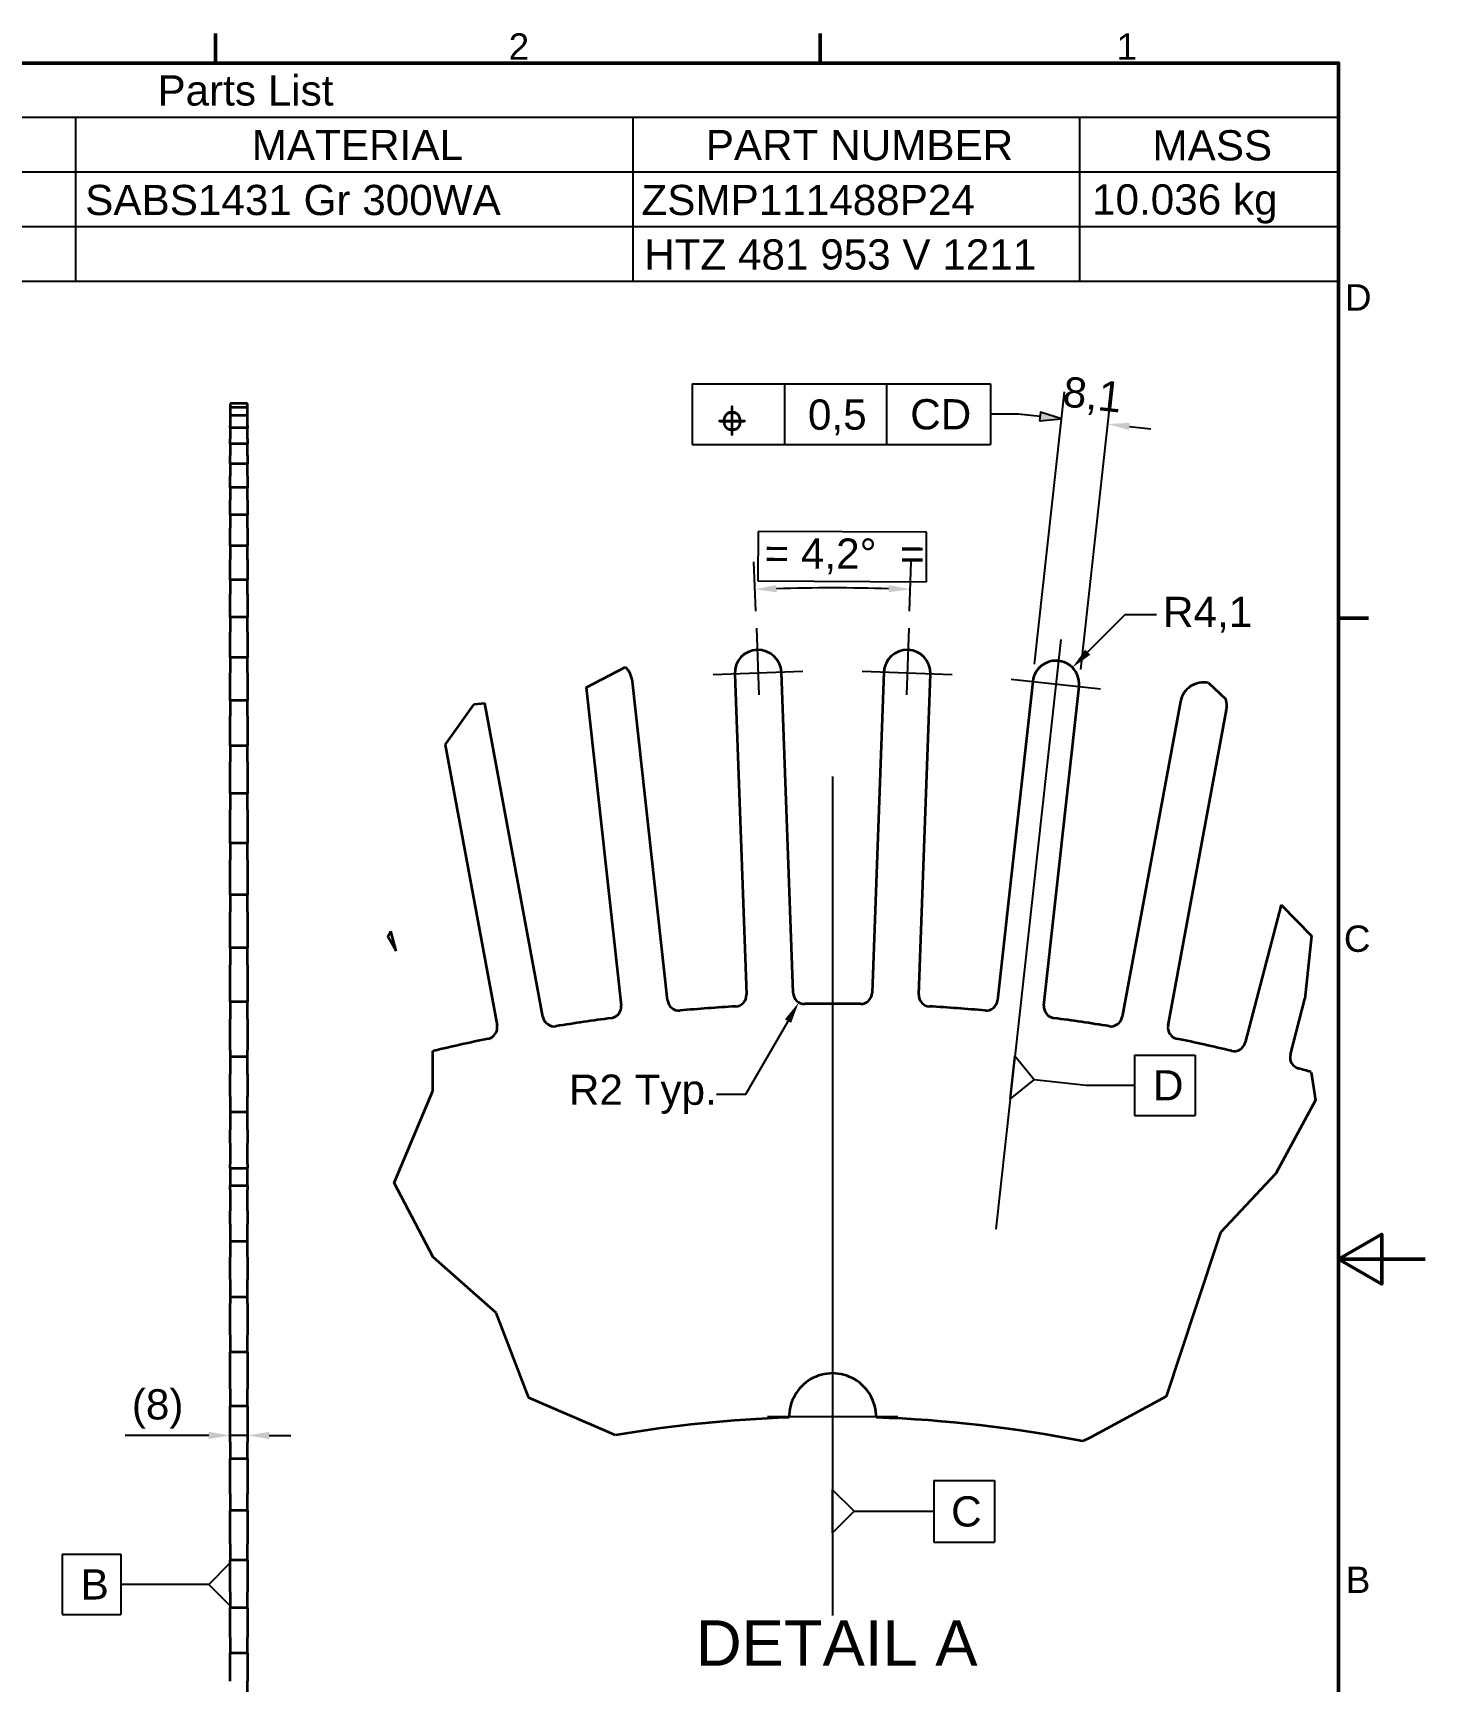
# Model space of a CAD drawing. Header units: millimetres. Extents: x 0 to 1680, y -79 to 1188.
# Drawn here: x 1036 to 1680, y 399 to 1162 of the extents above; entities that cross this region are included whole.
import ezdxf

# ---------------------------------------------------------------- set-up
doc = ezdxf.new("R2010")
doc.units = ezdxf.units.MM
doc.header["$LTSCALE"] = 4
doc.linetypes.add('CHAIN', pattern=[0.35429999999999995, 0.2362, -0.0295, 0.0591, -0.0295])
for name, color, linetype, lineweight in [('Border_0', 7, 'Continuous', 50), ('Border_2', 7, 'Continuous', 50), ('Break Lines(ISO)', 7, 'Continuous', 35), ('Center Mark(ISO)', 7, 'CHAIN', 25), ('Dimensions(ISO)', 7, 'Continuous', 25), ('Symbols(ISO)', 7, 'Continuous', 25), ('Visible Edges(ISO)', 7, 'Continuous', 35)]:
    doc.layers.add(name, color=color, linetype=linetype, lineweight=lineweight)
doc.styles.add('Border_1', font='arial.ttf')
doc.styles.add('Current-ISO', font='arial.ttf')
doc.styles.add('Current-ISOBigText', font='arial.ttf')
doc.styles.add('DEFAULT-ISO~0', font='arial.ttf')
doc.styles.add('Text Style26', font='AIGDT___.TTF')
doc.dimstyles.new('ABB', dxfattribs={"dimscale": 4, "dimtxt": 3.5, "dimasz": 2.5, "dimexe": 2, "dimexo": 2, "dimgap": 0.762, "dimtad": 1, "dimdec": 0, "dimrnd": 1e-08, "dimzin": 0, "dimtxsty": 'DEFAULT-ISO~0', "dimcen": 0.09, "dimdle": 10, "dimclrd": 250, "dimclre": 250, "dimclrt": 250, "dimadec": 0, "dimazin": 0, "dimtfac": 1, "dimtdec": 0, "dimtmove": 0, "dimatfit": 3, "dimfxl": 1, "dimtolj": 1, "dimtzin": 0, "dimlwd": 25, "dimlwe": 25, "dimarcsym": 0})
doc.dimstyles.new('DEFAULT-ISO', dxfattribs={"dimscale": 4, "dimtxt": 3.5, "dimasz": 2.5, "dimexe": 3.174999999999999, "dimexo": 2, "dimgap": 0.762, "dimtad": 1, "dimtoh": 1, "dimdec": 1, "dimrnd": 1e-08, "dimzin": 0, "dimtxsty": 'Current-ISO', "dimcen": 0.09, "dimdle": 10, "dimclrd": 7, "dimclre": 7, "dimclrt": 7, "dimadec": 1, "dimazin": 0, "dimtfac": 1, "dimtdec": 1, "dimtofl": 0, "dimtmove": 0, "dimatfit": 3, "dimfxl": 1, "dimtolj": 1, "dimtzin": 0, "dimlwd": 25, "dimlwe": 25, "dimarcsym": 0})

# ---------------------------------------------------------------- blocks, each defined once
blk = doc.blocks.new('Borders Default Border')
at = {"layer": 'Border_0'}
for p, q in [((280, 287.0000076293946), (280, 290.4500007629394)), ((350, 287.0000076293946), (350, 290.4500007629394)), ((410, 222.7499961853027), (413.4500122070312, 222.7499961853027))]:
    blk.add_line(p, q, dxfattribs=at)
at = {"layer": 'Border_0', "flags": 128}
for points in [[(10, 10), (10, 287.0000076293946), (410, 287.0000076293946), (410, 10), (10, 10)], [(420, 148.5000038146973), (410, 148.5000038146973), (415, 151.3867473602295), (415, 145.6132507324219), (410, 148.5000038146973)]]:
    blk.add_lwpolyline(points, dxfattribs=at)
at = {"layer": 'Border_2', "char_height": 3.050000071525573, "attachment_point": 7, "style": 'Border_1'}
for s, insert in [('2', (313.9448881255547, 287.4)), ('1', (384.3011290458856, 287.4)), ('D', (410.7300926568772, 258.3499999642372)), ('C', (410.6080923416953, 184.0488566691056)), ('B', (410.8304097720898, 109.8499999642372))]:
    blk.add_mtext(s, dxfattribs=dict(at, insert=insert))
blk = doc.blocks.new('Parts List')
at = {"layer": 'Symbols(ISO)'}
for p, q in [((410, 287.0000076293946), (156.1713235033197, 287.0000076293946)), ((410, 287.0000076293946), (410, 280.6902819436788)), ((410, 280.6902819436788), (156.1713235033197, 280.6902819436788)), ((263.8003547861513, 280.6902819436788), (263.8003547861513, 274.3605562579632)), ((328.3080277749592, 280.6902819436788), (328.3080277749592, 274.3605562579632)), ((380, 280.6902819436788), (380, 274.3605562579632)), ((410, 280.6902819436788), (410, 274.3605562579632)), ((410, 274.3605562579632), (156.1713235033197, 274.3605562579632)), ((263.8003547861513, 274.3605562579632), (263.8003547861513, 261.7011048865318)), ((328.3080277749592, 274.3605562579632), (328.3080277749592, 261.7011048865318)), ((380, 274.3605562579632), (380, 261.7011048865318)), ((410, 274.3605562579632), (410, 261.7011048865318)), ((410, 268.0308305722475), (156.1713235033197, 268.0308305722475)), ((410, 261.7011048865318), (156.1713235033197, 261.7011048865318))]:
    blk.add_line(p, q, dxfattribs=at)
at = {"layer": 'Symbols(ISO)', "color": 7, "char_height": 3.499999940395355, "attachment_point": 7, "style": 'Current-ISO'}
for s, insert in [('Parts List', (273.2912478107875, 282.0391233234108)), ('MATERIAL', (284.2063328575175, 275.7754189816117)), ('PART NUMBER', (336.7500334964883, 275.7167299573124)), ('MASS', (388.4501606285141, 275.6860517446697)), ('SABS1431 Gr 300WA', (264.9299553700188, 269.356326058954)), ('ZSMP111488P24', (329.3088280312912, 269.356326058954)), ('10.036 kg', (381.4572014169466, 268.4119661417603)), ('HTZ 481 953 V 1211', (329.6224288287687, 263.0506094221771))]:
    blk.add_mtext(s, dxfattribs=dict(at, insert=insert))
blk = doc.blocks.new('*D38')
at = {"layer": 'Defpoints', "color": 0, "linetype": 'Continuous', "transparency": 16777216}
for p in [(1126.896935231259, 512.3765897208762), (1126.896935231259, 505.3884663979704), (1134.89693523126, 501.4720837777869)]:
    blk.add_point(p, dxfattribs=at)
at = {"layer": 'Dimensions(ISO)', "color": 250, "linetype": 'Continuous', "lineweight": 25, "true_color": 0x3f3f3f, "transparency": 16777216}
for p, q in [((1116.89693523126, 512.3765897208762), (1078.251549862698, 512.3765897208762)), ((1134.89693523126, 512.3765897208762), (1126.896935231259, 512.3765897208762)), ((1144.89693523126, 512.3765897208762), (1154.89693523126, 512.3765897208762))]:
    blk.add_line(p, q, dxfattribs=at)
at = {"layer": 'Dimensions(ISO)', "color": 250, "linetype": 'Continuous', "true_color": 0x3f3f3f, "transparency": 16777216}
for points in [[(1116.89693523126, 514.0432563875427), (1116.89693523126, 510.7099230542094), (1126.896935231259, 512.3765897208762)], [(1144.89693523126, 514.0432563875427), (1144.89693523126, 510.7099230542094), (1134.89693523126, 512.3765897208762)]]:
    blk.add_solid(points, dxfattribs=at)
at = {"layer": 'Dimensions(ISO)', "color": 250, "linetype": 'Continuous', "lineweight": 25, "true_color": 0x3f3f3f, "transparency": 16777216, "insert": (1081.299549862698, 533.7792965125712), "char_height": 14, "attachment_point": 1, "style": 'DEFAULT-ISO~0'}
blk.add_mtext('\\A1;(8)', dxfattribs=at)
blk = doc.blocks.new('Datum Identifier3')
at = {"layer": 'Symbols(ISO)'}
for p, q in [((262.2794537742899, 114.3483098815467), (269.0420298775003, 114.3483098815467)), ((262.2794537742899, 114.3483098815467), (262.2794537742899, 107.3483097027327)), ((269.0420298775003, 114.3483098815467), (269.0420298775003, 107.3483097027327)), ((262.2794537742899, 107.3483097027327), (269.0420298775003, 107.3483097027327))]:
    blk.add_line(p, q, dxfattribs=at)
at = {"layer": 'Symbols(ISO)', "color": 7, "linetype": 'Continuous', "lineweight": 25}
for p, q in [((273.7170298775004, 110.8483097921397), (269.0420298775003, 110.8483097921397)), ((279.2242338078179, 110.8483097921372), (273.7170298775004, 110.8483097921397))]:
    blk.add_line(p, q, dxfattribs=at)
at = {"layer": 'Symbols(ISO)', "color": 7, "linetype": 'Continuous', "lineweight": 25, "flags": 128}
blk.add_lwpolyline([(281.7242431640625, 113.3483123779297), (281.7242431640625, 108.3483123779297), (279.2242431640625, 110.8483123779297), (281.7242431640625, 113.3483123779297)], dxfattribs=at)
at = {"layer": 'Symbols(ISO)', "color": 7}
blk.add_solid([(281.7242431640625, 113.3483123779297), (281.7242431640625, 108.3483123779297), (279.2242431640625, 110.8483123779297), (281.7242431640625, 113.3483123779297)], dxfattribs=at)
at = {"layer": 'Symbols(ISO)', "color": 7, "insert": (264.4046546986124, 109.0983096729304), "char_height": 3.499999940395355, "attachment_point": 7, "style": 'Current-ISO'}
blk.add_mtext('B', dxfattribs=at)
blk = doc.blocks.new('Datum Identifier4')
at = {"layer": 'Symbols(ISO)'}
for p, q in [((363.1476684505247, 122.870781403369), (370.1796807939313, 122.870781403369)), ((363.1476684505247, 122.870781403369), (363.1476684505247, 115.7507357749703)), ((370.1796807939313, 122.870781403369), (370.1796807939313, 115.7507357749703)), ((363.1476684505247, 115.7507357749703), (370.1796807939313, 115.7507357749703))]:
    blk.add_line(p, q, dxfattribs=at)
at = {"layer": 'Symbols(ISO)', "color": 7, "linetype": 'Continuous', "lineweight": 25}
for p, q in [((353.9316099091514, 119.3107585891696), (358.4726684505247, 119.3107585891696)), ((358.4726684505247, 119.3107585891696), (363.1476684505247, 119.3107585891696))]:
    blk.add_line(p, q, dxfattribs=at)
at = {"layer": 'Symbols(ISO)', "color": 7, "linetype": 'Continuous', "lineweight": 25, "flags": 128}
blk.add_lwpolyline([(351.4316177368164, 116.8107604980469), (351.4316177368164, 121.8107604980469), (353.9316177368164, 119.3107604980468), (351.4316177368164, 116.8107604980469)], dxfattribs=at)
at = {"layer": 'Symbols(ISO)', "color": 7}
blk.add_solid([(351.4316177368164, 116.8107604980469), (351.4316177368164, 121.8107604980469), (353.9316177368164, 119.3107604980468), (351.4316177368164, 116.8107604980469)], dxfattribs=at)
at = {"layer": 'Symbols(ISO)', "color": 7, "insert": (365.1524690686728, 117.500735745168), "char_height": 3.499999940395355, "attachment_point": 7, "style": 'Current-ISO'}
blk.add_mtext('C', dxfattribs=at)
blk = doc.blocks.new('Datum Identifier5')
at = {"layer": 'Symbols(ISO)'}
for p, q in [((386.3723575264871, 172.1388696806708), (393.4043698698938, 172.1388696806708)), ((386.3723575264871, 172.1388696806708), (386.3723575264871, 165.1388695018569)), ((393.4043698698938, 172.1388696806708), (393.4043698698938, 165.1388695018569)), ((386.3723575264871, 165.1388695018569), (393.4043698698938, 165.1388695018569))]:
    blk.add_line(p, q, dxfattribs=at)
at = {"layer": 'Symbols(ISO)', "color": 7, "linetype": 'Continuous', "lineweight": 25}
for p, q in [((374.7517162949313, 169.3038857766962), (380.7955988365436, 168.6388695912639)), ((380.7955988365436, 168.6388695912639), (386.3723575264871, 168.6388695912639))]:
    blk.add_line(p, q, dxfattribs=at)
at = {"layer": 'Symbols(ISO)', "color": 7, "linetype": 'Continuous', "lineweight": 25, "flags": 128}
blk.add_lwpolyline([(371.993293762207, 167.0923042297363), (372.5401306152344, 172.0623207092285), (374.7517013549805, 169.3038940429687), (371.993293762207, 167.0923042297363)], dxfattribs=at)
at = {"layer": 'Symbols(ISO)', "color": 7}
blk.add_solid([(371.993293762207, 167.0923042297363), (372.5401306152344, 172.0623207092285), (374.7517013549805, 169.3038940429687), (371.993293762207, 167.0923042297363)], dxfattribs=at)
at = {"layer": 'Symbols(ISO)', "color": 7, "insert": (388.517158500652, 166.8888694720546), "char_height": 3.499999940395355, "attachment_point": 7, "style": 'Current-ISO'}
blk.add_mtext('D', dxfattribs=at)
blk = doc.blocks.new('*D46')
at = {"layer": 'Defpoints', "color": 0, "transparency": 16777216}
for p in [(1533.21827051083, 980.8253391028296), (1498.368895262781, 861.5954871475535), (1519.839316327963, 859.2330690465914)]:
    blk.add_point(p, dxfattribs=at)
at = {"layer": 'Dimensions(ISO)', "color": 7, "lineweight": 25, "transparency": 16777216}
for p, q in [((1499.243864929804, 869.5474949494732), (1513.136863792046, 995.8115695893392)), ((1520.714285994986, 867.1850768485111), (1534.607284857229, 993.449151488377)), ((1501.807839693248, 984.2814692875705), (1491.867829940848, 985.3751813713493)), ((1543.158280263229, 979.7316270190508), (1553.098290015629, 978.637914935272))]:
    blk.add_line(p, q, dxfattribs=at)
at = {"layer": 'Dimensions(ISO)', "color": 7, "transparency": 16777216}
for points in [[(1501.990125040544, 985.938137579637), (1501.625554345951, 982.6248009955038), (1511.747849445647, 983.1877572037916)], [(1543.340565610526, 981.3882953111173), (1542.975994915933, 978.0749587269843), (1533.21827051083, 980.8253391028296)]]:
    blk.add_solid(points, dxfattribs=at)
at = {"layer": 'Dimensions(ISO)', "color": 7, "lineweight": 25, "transparency": 16777216, "insert": (1513.322732142481, 1003.009158985208), "char_height": 14, "attachment_point": 1, "rotation": 353.720930232558, "style": 'Current-ISO'}
blk.add_mtext('\\A1;8,1', dxfattribs=at)
blk = doc.blocks.new('GD&T Identifier4')
at = {"layer": 'Symbols(ISO)'}
for p, q in [((335.1829081489694, 249.8508972763243), (369.7273325636041, 249.8508972763243)), ((335.1829081489694, 249.8508972763243), (335.1829081489694, 242.8508973955337)), ((345.868719191755, 249.8508972763243), (345.868719191755, 242.8508973955337)), ((357.6633077575814, 249.8508972763243), (357.6633077575814, 242.8508973955337)), ((369.7273325636041, 249.8508972763243), (369.7273325636041, 242.8508973955337)), ((335.1829081489694, 242.8508973955337), (369.7273325636041, 242.8508973955337))]:
    blk.add_line(p, q, dxfattribs=at)
at = {"layer": 'Symbols(ISO)', "color": 7, "linetype": 'Continuous', "lineweight": 25}
for p, q in [((372.9023325636041, 246.350897335929), (369.7273325636041, 246.350897335929)), ((375.4519594527018, 246.0703630448011), (372.9023325636041, 246.350897335929)), ((375.5066442014725, 246.5673636265431), (375.3972747039313, 245.5733624630591)), ((375.6038577309967, 246.5365463989237), (375.5066442014725, 246.5673636265431)), ((375.3972747039313, 245.5733624630591), (375.4988613709536, 245.5823054626904)), ((375.4519594527018, 246.0703630448011), (375.5513595690467, 246.0594260950474)), ((377.8353748201427, 245.7879962243539), (377.9369623614119, 245.796939300948)), ((377.8375622450633, 245.8078762507021), (377.9369623614119, 245.796939300948)), ((377.9369623614119, 245.796939300948), (377.8397496684779, 245.8277562633636))]:
    blk.add_line(p, q, dxfattribs=at)
at = {"layer": 'Symbols(ISO)', "color": 7, "linetype": 'Continuous', "lineweight": 25, "flags": 128}
blk.add_lwpolyline([(375.3972625732422, 245.5733680725098), (377.9369735717773, 245.7969474792481), (375.5066299438476, 246.5673637390137), (375.3972625732422, 245.5733680725098)], dxfattribs=at)
at = {"layer": 'Symbols(ISO)', "color": 7}
blk.add_solid([(375.3972625732422, 245.5733680725098), (377.9369735717773, 245.7969474792481), (375.5066299438476, 246.5673637390137), (375.3972625732422, 245.5733680725098)], dxfattribs=at)
at = {"layer": 'Symbols(ISO)', "char_height": 3.499999940395355, "attachment_point": 7}
for s, insert, style in [('0,5', (348.5815197329004, 243.9072997956696), 'Current-ISO'), ('CD', (360.4181084055318, 244.542208341432), 'Current-ISO'), ('j', (337.9797089037248, 243.8255593967784), 'Text Style26')]:
    blk.add_mtext(s, dxfattribs=dict(at, insert=insert, style=style))
blk = doc.blocks.new('*D48')
at = {"layer": 'Defpoints', "color": 0, "linetype": 'Continuous', "transparency": 16777216}
for p in [(1516.740859032187, 868.0510313338862), (1509.104105795371, 860.414278097073)]:
    blk.add_point(p, dxfattribs=at)
at = {"layer": 'Dimensions(ISO)', "color": 250, "linetype": 'Continuous', "lineweight": 25, "true_color": 0x3f3f3f, "transparency": 16777216}
for p, q in [((1541.098233590264, 892.4084058919559), (1523.811926844053, 875.1220991457506)), ((1555.659348110215, 892.4084058919559), (1541.098233590264, 892.4084058919559))]:
    blk.add_line(p, q, dxfattribs=at)
at = {"layer": 'Dimensions(ISO)', "color": 250, "linetype": 'Continuous', "true_color": 0x3f3f3f, "transparency": 16777216}
blk.add_solid([(1522.633415542076, 876.3006104477282), (1524.990438146031, 873.9435878437728), (1516.740859032187, 868.0510313338862)], dxfattribs=at)
at = {"layer": 'Dimensions(ISO)', "color": 250, "linetype": 'Continuous', "lineweight": 25, "true_color": 0x3f3f3f, "transparency": 16777216, "insert": (1558.707348110215, 900.821775654434), "char_height": 14, "attachment_point": 1, "style": 'DEFAULT-ISO~0'}
blk.add_mtext('\\A1;R4,1', dxfattribs=at)
blk = doc.blocks.new('*D49')
at = {"layer": 'Defpoints', "color": 0, "linetype": 'Continuous', "transparency": 16777216}
for p in [(1392.754227411759, 717.5789529857259), (1390.087560745091, 712.9601508322098)]:
    blk.add_point(p, dxfattribs=at)
at = {"layer": 'Dimensions(ISO)', "color": 250, "linetype": 'Continuous', "lineweight": 25, "true_color": 0x3f3f3f, "transparency": 16777216}
for p, q in [((1365.542839587547, 670.4474467297607), (1385.087560745088, 704.2998967943666)), ((1351.923121977135, 670.4474467297607), (1365.542839587547, 670.4474467297607))]:
    blk.add_line(p, q, dxfattribs=at)
at = {"layer": 'Dimensions(ISO)', "color": 250, "linetype": 'Continuous', "true_color": 0x3f3f3f, "transparency": 16777216}
blk.add_solid([(1383.644185072114, 705.1332301277004), (1386.530936418062, 703.466563461033), (1390.087560745091, 712.9601508322098)], dxfattribs=at)
at = {"layer": 'Dimensions(ISO)', "color": 250, "linetype": 'Continuous', "lineweight": 25, "true_color": 0x3f3f3f, "transparency": 16777216, "insert": (1283.640469482822, 679.5340770691457), "char_height": 14, "attachment_point": 1, "style": 'DEFAULT-ISO~0'}
blk.add_mtext('\\A1;\\fArial|b0|i0;R2 Typ.', dxfattribs=at)
blk = doc.blocks.new('*D50')
at = {"layer": 'Defpoints', "color": 0, "transparency": 16777216}
for p in [(1393.744283813194, 904.8578947322166), (1370.446165362907, 886.240087825927), (1441.006713910304, 886.240087825927), (1405.72643963661, -79.11544369972987)]:
    blk.add_point(p, dxfattribs=at)
at = {"layer": 'Dimensions(ISO)', "color": 7, "lineweight": 25, "transparency": 16777216}
for p, q in [((1371.199870745871, 931.0658067707626), (1371.097527068047, 908.1432957150203)), ((1449.271900658883, 930.7172333244652), (1371.199870745871, 931.0658067707626)), ((1449.169556981059, 907.794722268723), (1449.271900658883, 930.7172333244652)), ((1370.153989178446, 894.2347506128887), (1369.323248614583, 916.9658663736706)), ((1441.298890094765, 894.2347506128889), (1442.129630658628, 916.965866373671)), ((1371.097527068047, 908.1432957150203), (1449.169556981059, 907.794722268723))]:
    blk.add_line(p, q, dxfattribs=at)
blk.add_arc((1405.72643963661, -79.11544369972987), 984.0462909858898, 88.48922604055363, 91.51077395944687, dxfattribs=at)
at = {"layer": 'Dimensions(ISO)', "color": 7, "transparency": 16777216}
for points in [[(1379.834539963123, 902.9229354644099), (1379.729727030909, 906.2546205276102), (1369.787078307415, 904.2743391993685)], [(1431.723152242302, 906.2546205276104), (1431.618339310088, 902.9229354644101), (1441.665800965795, 904.2743391993688)]]:
    blk.add_solid(points, dxfattribs=at)
at = {"layer": 'Dimensions(ISO)', "color": 7, "lineweight": 25, "transparency": 16777216, "insert": (1374.234231891587, 928.0042286748503), "char_height": 14, "attachment_point": 1, "rotation": 359.7441893769106, "style": 'Current-ISO'}
blk.add_mtext('\\A1;\\fArial|b0|i0;= 4,2°  =', dxfattribs=at)

msp = doc.modelspace()

# ---------------------------------------------------------------- linework, layer by layer
at = {"layer": 'Break Lines(ISO)'}
for p, q in [((1291.66035993559, 858.8077628373138), (1309.736866715971, 868.2918461421394)), ((1579.778508398305, 860.8987875017629), (1587.761015554301, 853.4420559556492)), ((1226.395985388178, 832.3043074436315), (1239.821888541897, 851.0898065644038)), ((1239.821888541897, 851.0898065644038), (1244.791161320854, 851.6330689236664)), ((1613.435496894918, 758.0817843856955), (1627.50135669928, 743.7429567632545)), ((1199.87647934981, 743.4498355963531), (1201.199455177301, 745.9101859719947)), ((1203.61363225438, 736.6758297087084), (1199.87647934981, 743.4498355963531)), ((1627.50135669928, 743.7429567632545), (1624.383989000321, 714.5623711845758)), ((1220.587346478335, 671.9930379331533), (1220.591420474736, 690.418172288464)), ((1627.286984999646, 680.7071732200918), (1629.258397596539, 667.7382183807179)), ((1202.815179591555, 629.4462575512421), (1220.587346478335, 671.9930379331533)), ((1629.258397596539, 667.7382183807179), (1610.994618494333, 633.7795653092041)), ((1610.994618494333, 633.7795653092041), (1585.322961636259, 606.3226474726757)), ((1220.805494479267, 595.0140836004741), (1202.815179591555, 629.4462575512421)), ((1585.322961636259, 606.3226474726757), (1573.545829212612, 571.0621710321539)), ((1250.006618549643, 569.2471854897059), (1220.805494479267, 595.0140836004741)), ((1265.034450445069, 529.7265679834261), (1250.006618549643, 569.2471854897059)), ((1573.545829212612, 571.0621710321539), (1560.083707130313, 530.438409230222)), ((1301.98208853529, 513.8532472310332), (1265.034450445069, 529.7265679834261)), ((1560.083707130313, 530.438409230222), (1525.131084039485, 511.4323437582804)), ((1305.01003609558, 512.506246094978), (1301.98208853529, 513.8532472310332)), ((1525.131084039485, 511.4323437582804), (1521.510417050954, 509.7428485505345))]:
    msp.add_line(p, q, dxfattribs=at)
at = {"layer": 'Center Mark(ISO)', "linetype": 'Continuous'}
for p, q in [((1370.446165362907, 886.2400878259268), (1371.571043673083, 855.4606360961233)), ((1441.006713910303, 886.2400878259268), (1439.881835600128, 855.4606360961235)), ((1511.379026929632, 881.0894983820634), (1481.320188021286, 607.9050320804147)), ((1391.991946688607, 866.2136226594251), (1350.419700196405, 864.6943065002265)), ((1461.033179076805, 864.6943065002266), (1419.460932584603, 866.2136226594253)), ((1488.428885510382, 862.6891992313325), (1529.779326080363, 858.1393569628129)), ((1405.726439636605, 817.5933407516108), (1405.726439636605, 428.9844088230687)), ((1435.859772969939, 521.0178896336088), (1375.593106303272, 521.0178896336088))]:
    msp.add_line(p, q, dxfattribs=at)
at = {"layer": 'Visible Edges(ISO)'}
for p, q in [((1126.896935231354, 990.4061007726298), (1126.896935231353, 988.5162183415976)), ((1134.896935231354, 990.4061007726298), (1126.896935231354, 990.4061007726298)), ((1126.896935231346, 988.5162183415976), (1126.896935231346, 984.746536820003)), ((1134.896935231346, 988.5162183415976), (1126.896935231346, 988.5162183415976)), ((1126.896935231339, 984.746536820003), (1126.896935231338, 979.9609075735361)), ((1134.896935231339, 984.746536820003), (1126.896935231339, 984.746536820003)), ((1134.896935231353, 988.5162183415973), (1134.896935231354, 990.4061007726298)), ((1134.896935231346, 984.746536820003), (1134.896935231346, 988.5162183415976)), ((1134.896935231338, 979.9609075735362), (1134.896935231339, 984.746536820003)), ((1126.896935231338, 979.1171690898028), (1126.896935231338, 979.9609075735361)), ((1126.896935231332, 979.1171690898028), (1126.89693523133, 974.0427888911167)), ((1134.896935231332, 979.1171690898028), (1126.896935231332, 979.1171690898028)), ((1134.896935231338, 979.9609075735361), (1134.896935231338, 979.1171690898028)), ((1134.89693523133, 974.0427888911167), (1134.896935231332, 979.1171690898028)), ((1126.89693523133, 971.6581502635133), (1126.89693523133, 974.0427888911167)), ((1126.896935231324, 971.6581502635133), (1126.896935231323, 966.3004846241889)), ((1134.896935231324, 971.6581502635133), (1126.896935231324, 971.6581502635133)), ((1134.89693523133, 974.0427888911167), (1134.89693523133, 971.6581502635133)), ((1134.896935231323, 966.3004846241889), (1134.896935231324, 971.6581502635133)), ((1126.896935231323, 962.4092774338872), (1126.896935231323, 966.3004846241889)), ((1126.896935231317, 962.4092774338872), (1126.896935231316, 956.775303315902)), ((1134.896935231317, 962.4092774338872), (1126.896935231317, 962.4092774338872)), ((1134.896935231323, 966.3004846241889), (1134.896935231323, 962.4092774338872)), ((1134.896935231316, 956.775303315902), (1134.896935231317, 962.4092774338872)), ((1126.896935231316, 951.4198973392074), (1126.896935231316, 956.775303315902)), ((1134.896935231316, 956.775303315902), (1134.896935231316, 951.4198973392074)), ((1126.89693523131, 951.4198973392074), (1126.896935231309, 945.5180659298237)), ((1134.89693523131, 951.4198973392074), (1126.89693523131, 951.4198973392074)), ((1134.896935231309, 945.5180659298237), (1134.89693523131, 951.4198973392074)), ((1126.89693523131, 938.7486430770861), (1126.896935231309, 945.5180659298235)), ((1134.896935231309, 945.5180659298235), (1134.89693523131, 938.7486430770861)), ((1126.896935231303, 938.7486430770861), (1126.896935231302, 932.58883469811)), ((1134.896935231303, 938.7486430770861), (1126.896935231303, 938.7486430770861)), ((1126.896935231304, 924.4631212715196), (1126.896935231302, 932.58883469811)), ((1134.896935231302, 932.58883469811), (1134.896935231303, 938.7486430770861)), ((1134.896935231302, 932.58883469811), (1134.896935231304, 924.4631212715196)), ((1126.896935231297, 924.4631212715196), (1126.896935231296, 918.0565926635098)), ((1134.896935231297, 924.4631212715196), (1126.896935231297, 924.4631212715196)), ((1134.896935231296, 918.0565926635098), (1134.896935231297, 924.4631212715196)), ((1126.896935231298, 908.6395513622994), (1126.896935231296, 918.0565926635098)), ((1134.896935231296, 918.0565926635098), (1134.896935231298, 908.6395513622994)), ((1126.896935231291, 908.6395513622994), (1126.89693523129, 901.9988756249857)), ((1134.896935231291, 908.6395513622994), (1126.896935231291, 908.6395513622994)), ((1134.89693523129, 901.9988756249857), (1134.896935231291, 908.6395513622994)), ((1126.896935231293, 891.3623589413203), (1126.89693523129, 901.9988756249857)), ((1134.89693523129, 901.9988756249857), (1134.896935231292, 891.3623589413203)), ((1126.896935231285, 891.3623589413203), (1126.896935231284, 884.5013584506765)), ((1134.896935231285, 891.3623589413203), (1126.896935231285, 891.3623589413203)), ((1134.896935231284, 884.5013584506765), (1134.896935231285, 891.3623589413203)), ((1126.896935231288, 872.7237253055214), (1126.896935231284, 884.5013584506765)), ((1134.896935231284, 884.5013584506765), (1134.896935231288, 872.7237253055214)), ((1126.89693523128, 872.7237253055214), (1126.896935231279, 865.6573979654091)), ((1134.89693523128, 872.7237253055214), (1126.89693523128, 872.7237253055214)), ((1134.896935231279, 865.6573979654091), (1134.89693523128, 872.7237253055214)), ((1126.896935231283, 852.8230956297813), (1126.896935231279, 865.6573979654091)), ((1134.896935231279, 865.6573979654091), (1134.896935231283, 852.8230956297813)), ((1360.413028680108, 865.059526730803), (1365.838862695653, 716.5952931647062)), ((1387.42445222045, 717.3841688627516), (1381.998618204905, 865.8484024288485)), ((1429.454261068306, 865.8484024288487), (1424.028427052761, 717.3841688627516)), ((1445.614016577558, 716.5952931647064), (1451.039850593103, 865.0595267308032)), ((1291.66035993559, 858.8077628373138), (1307.862115819798, 711.5609564030198)), ((1329.332536884981, 713.9233745039817), (1313.08398401043, 861.5954871475535)), ((1498.368895262781, 861.5954871475537), (1482.12034238823, 713.9233745039819)), ((1503.590763453413, 711.5609564030196), (1519.839316327964, 859.2330690465916)), ((1126.896935231275, 852.8230956297813), (1126.896935231274, 845.5675348516427)), ((1134.896935231275, 852.8230956297813), (1126.896935231275, 852.8230956297813)), ((1134.896935231274, 845.5675348516427), (1134.896935231275, 852.8230956297813)), ((1271.648216074262, 706.2313749236926), (1244.791161320854, 851.6330689236664)), ((1566.78924187261, 852.3234720300649), (1539.804663198949, 706.2313749236926)), ((1561.045361818465, 702.3080189425367), (1588.029940492127, 848.4001160489094)), ((1126.89693523128, 831.7666483838831), (1126.896935231274, 845.5675348516427)), ((1134.896935231274, 845.5675348516427), (1134.89693523128, 831.7666483838831)), ((1226.395985388178, 832.3043074436315), (1250.407517454746, 702.3080189425367)), ((1126.89693523127, 831.7666483838831), (1126.89693523127, 824.3389572214292)), ((1134.89693523127, 831.7666483838831), (1126.89693523127, 831.7666483838831)), ((1134.89693523127, 824.3389572214292), (1134.89693523127, 831.7666483838831)), ((1126.896935231276, 809.6667288244377), (1126.89693523127, 824.3389572214292)), ((1134.89693523127, 824.3389572214292), (1134.896935231276, 809.6667288244377)), ((1126.896935231266, 809.6667288244377), (1126.896935231266, 802.0849287214552)), ((1134.896935231266, 809.6667288244377), (1126.896935231266, 809.6667288244377)), ((1134.896935231266, 802.0849287214552), (1134.896935231266, 809.6667288244377)), ((1126.896935231274, 786.6412495843311), (1126.896935231266, 802.0849287214554)), ((1134.896935231266, 802.0849287214554), (1134.896935231274, 786.6412495843311)), ((1126.896935231263, 786.6412495843311), (1126.896935231262, 778.9241842224839)), ((1134.896935231263, 786.6412495843311), (1126.896935231263, 786.6412495843311)), ((1134.896935231262, 778.9241842224839), (1134.896935231263, 786.6412495843311)), ((1126.896935231272, 762.8130615578101), (1126.896935231262, 778.9241842224839)), ((1134.896935231263, 778.9241842224839), (1134.896935231272, 762.81306155781)), ((1126.89693523126, 762.8130615578101), (1126.896935231259, 754.9802963174433)), ((1134.89693523126, 762.8130615578101), (1126.89693523126, 762.8130615578101)), ((1134.896935231259, 754.9802963174433), (1134.89693523126, 762.8130615578101)), ((1613.435496894918, 758.0817843856955), (1596.773618674948, 694.3492102677645)), ((1126.896935231272, 738.3092984378071), (1126.896935231259, 754.9802963174433)), ((1134.896935231259, 754.9802963174433), (1134.896935231272, 738.309298437807)), ((1203.61363225438, 736.6758297087084), (1201.199455177301, 745.9101859719947)), ((1126.896935231257, 738.309298437807), (1126.896935231257, 730.381016008178)), ((1134.896935231258, 738.309298437807), (1126.896935231257, 738.309298437807)), ((1134.896935231257, 730.3810160081777), (1134.896935231258, 738.309298437807)), ((1126.896935231273, 714.3306534907877), (1126.896935231257, 730.381016008178)), ((1134.896935231257, 730.381016008178), (1134.896935231273, 714.3306534907877)), ((1126.896935231273, 713.2606984026813), (1126.896935231273, 714.3306534907877)), ((1126.896935231255, 713.2606984026813), (1126.896935231255, 705.2575910985798)), ((1134.896935231255, 713.2606984026813), (1126.896935231255, 713.2606984026813)), ((1134.896935231273, 714.3306534907877), (1134.896935231273, 713.2606984026813)), ((1134.896935231255, 705.2575910985798), (1134.896935231255, 713.2606984026813)), ((1617.671266531389, 688.8858492081039), (1624.383989000321, 714.5623711845758)), ((1126.896935231271, 693.1442830459241), (1126.896935231255, 705.2575910985798)), ((1134.896935231255, 705.2575910985798), (1134.896935231271, 693.1442830459241)), ((1126.896935231272, 690.7968865878469), (1126.896935231271, 693.1442830459242)), ((1126.896935231272, 690.7968865878455), (1126.896935231272, 687.800906571471)), ((1126.896935231254, 687.800906571471), (1126.896935231254, 679.7440659307669)), ((1134.896935231254, 687.800906571471), (1126.896935231254, 687.800906571471)), ((1134.896935231271, 693.1442830459241), (1134.896935231272, 690.7968865878469)), ((1134.896935231272, 687.8009065714725), (1134.896935231272, 690.7968865878469)), ((1134.896935231254, 679.7440659307669), (1134.896935231254, 687.800906571471)), ((1126.89693523127, 671.6324420824066), (1126.896935231254, 679.7440659307667)), ((1134.896935231254, 679.7440659307667), (1134.89693523127, 671.6324420824066)), ((1126.896935231271, 669.4026764795999), (1126.89693523127, 671.6324420824064)), ((1126.896935231271, 669.4026764796001), (1126.896935231271, 662.0657619493572)), ((1134.89693523127, 671.6324420824066), (1134.896935231271, 669.4026764795999)), ((1134.89693523127, 662.0657619493572), (1134.896935231271, 669.4026764795999)), ((1126.896935231253, 662.0657619493572), (1126.896935231253, 653.9765662005198)), ((1134.896935231253, 662.0657619493572), (1126.896935231253, 662.0657619493572)), ((1134.896935231253, 653.9765662005198), (1134.896935231253, 662.0657619493572)), ((1126.896935231269, 649.9099055793658), (1126.896935231253, 653.9765662005198)), ((1126.89693523127, 647.80966759608), (1126.896935231269, 649.9099055793658)), ((1134.896935231253, 653.9765662005198), (1134.89693523127, 649.9099055793658)), ((1134.896935231269, 649.9099055793658), (1134.89693523127, 647.80966759608)), ((1126.89693523127, 647.8096675960808), (1126.89693523127, 638.1520773532067)), ((1134.89693523127, 638.1520773532067), (1134.89693523127, 647.8096675960799)), ((1126.896935231269, 636.1925726677985), (1126.89693523127, 638.1520773532067)), ((1126.896935231253, 636.1925726677985), (1126.896935231253, 628.0925726677985)), ((1126.896935231253, 636.1925726677985), (1134.896935231253, 636.1925726677985)), ((1134.89693523127, 638.1520773532067), (1134.896935231269, 636.1925726677985)), ((1134.896935231253, 628.0925726677985), (1134.896935231253, 636.1925726677985)), ((1126.896935231253, 628.0925726677985), (1134.896935231253, 628.0925726677985)), ((1126.89693523127, 626.1330679823901), (1126.896935231269, 628.0925726677984)), ((1126.89693523127, 626.1330679823911), (1126.89693523127, 616.475477739517)), ((1134.896935231269, 628.0925726677984), (1134.89693523127, 626.1330679823902)), ((1134.89693523127, 616.475477739516), (1134.89693523127, 626.1330679823901)), ((1126.896935231269, 614.3752397562312), (1126.89693523127, 616.475477739517)), ((1126.896935231253, 610.3085791350771), (1126.896935231269, 614.3752397562312)), ((1134.89693523127, 616.475477739517), (1134.896935231269, 614.3752397562312)), ((1134.89693523127, 614.3752397562312), (1134.896935231253, 610.3085791350771)), ((1126.896935231253, 610.3085791350771), (1126.896935231253, 602.2193833862397)), ((1134.896935231253, 602.2193833862397), (1134.896935231253, 610.3085791350771)), ((1134.896935231253, 602.2193833862397), (1126.896935231253, 602.2193833862397)), ((1126.896935231271, 602.2193833862378), (1126.896935231271, 594.882468855997)), ((1134.896935231271, 594.8824688559992), (1134.89693523127, 602.2193833862399)), ((1126.89693523127, 592.6527032531906), (1126.896935231271, 594.882468855997)), ((1126.896935231254, 584.5410794048302), (1126.89693523127, 592.6527032531906)), ((1134.896935231271, 594.882468855997), (1134.89693523127, 592.6527032531906)), ((1134.89693523127, 592.6527032531906), (1134.896935231254, 584.5410794048302)), ((1126.896935231254, 584.5410794048302), (1126.896935231254, 576.4842387641261)), ((1134.896935231254, 576.4842387641261), (1134.896935231254, 584.5410794048302)), ((1134.896935231254, 576.4842387641261), (1126.896935231254, 576.4842387641261)), ((1126.896935231272, 576.4842387641262), (1126.896935231272, 573.48825874775)), ((1126.896935231271, 571.1408622896729), (1126.896935231272, 573.48825874775)), ((1134.896935231272, 573.4882587477496), (1134.896935231272, 576.4842387641261)), ((1134.896935231272, 573.4882587477501), (1134.896935231271, 571.1408622896729)), ((1126.896935231255, 559.0275542370171), (1126.896935231271, 571.1408622896729)), ((1134.896935231271, 571.1408622896729), (1134.896935231255, 559.0275542370171)), ((1126.896935231255, 559.0275542370171), (1126.896935231255, 551.0244469329157)), ((1134.896935231255, 551.0244469329157), (1134.896935231255, 559.0275542370171)), ((1134.896935231255, 551.0244469329157), (1126.896935231255, 551.0244469329157)), ((1126.896935231273, 549.9544918448094), (1126.896935231273, 551.0244469329157)), ((1126.896935231257, 533.9041293274191), (1126.896935231273, 549.9544918448094)), ((1134.896935231273, 551.0244469329157), (1134.896935231273, 549.9544918448094)), ((1134.896935231273, 549.9544918448094), (1134.896935231257, 533.9041293274191)), ((1126.896935231257, 533.9041293274191), (1126.896935231257, 525.9758468977899)), ((1134.896935231258, 525.9758468977899), (1134.896935231257, 533.9041293274191)), ((1134.896935231258, 525.9758468977899), (1126.896935231257, 525.9758468977899)), ((1126.896935231259, 509.3048490181538), (1126.896935231272, 525.9758468977899)), ((1134.896935231272, 525.9758468977899), (1134.896935231259, 509.3048490181538)), ((1126.896935231259, 509.3048490181539), (1126.89693523126, 501.472083777787)), ((1134.89693523126, 501.472083777787), (1134.896935231259, 509.3048490181539)), ((1134.89693523126, 501.4720837777869), (1126.89693523126, 501.4720837777869)), ((1126.896935231262, 485.3609611131131), (1126.896935231272, 501.4720837777869)), ((1134.896935231272, 501.4720837777869), (1134.896935231263, 485.3609611131131)), ((1126.896935231262, 485.3609611131131), (1126.896935231263, 477.6438957512659)), ((1134.896935231263, 477.6438957512658), (1134.896935231262, 485.3609611131131)), ((1134.896935231263, 477.6438957512659), (1126.896935231263, 477.6438957512659)), ((1126.896935231266, 462.2002166141416), (1126.896935231274, 477.6438957512659)), ((1134.896935231274, 477.6438957512659), (1134.896935231266, 462.2002166141416)), ((1126.896935231266, 462.2002166141416), (1126.896935231266, 454.6184165111592)), ((1134.896935231266, 454.6184165111592), (1134.896935231266, 462.2002166141416)), ((1134.896935231266, 454.6184165111592), (1126.896935231266, 454.6184165111592)), ((1126.89693523127, 439.946188114168), (1126.896935231276, 454.6184165111592)), ((1134.896935231276, 454.6184165111592), (1134.89693523127, 439.946188114168)), ((1126.89693523127, 439.946188114168), (1126.89693523127, 432.518496951714)), ((1134.89693523127, 432.518496951714), (1134.89693523127, 439.946188114168)), ((1134.89693523127, 432.518496951714), (1126.89693523127, 432.518496951714)), ((1126.896935231274, 418.7176104839542), (1126.89693523128, 432.518496951714)), ((1134.89693523128, 432.518496951714), (1134.896935231274, 418.7176104839542)), ((1126.896935231274, 418.7176104839542), (1126.896935231275, 411.4620497058157)), ((1134.896935231275, 411.4620497058157), (1134.896935231274, 418.7176104839542)), ((1134.896935231275, 411.4620497058157), (1126.896935231275, 411.4620497058157)), ((1126.896935231279, 398.627747370188), (1126.896935231283, 411.4620497058157)), ((1134.896935231283, 411.4620497058155), (1134.896935231279, 398.627747370188)), ((1134.89693523128, 391.5614200300756), (1134.896935231279, 398.627747370188))]:
    msp.add_line(p, q, dxfattribs=at)
for centre, radius, start, end in [((1371.205823442507, 865.4539645798259), 10.80000000000002, 2.093023255812531, 182.0930232558125), ((1440.247055830704, 865.4539645798259), 10.80000000000002, 357.9069767441859, 177.9069767441859), ((1509.104105795372, 860.4142780970727), 10.80000000000007, 353.7209302325577, 173.7209310863316), ((1302.348773477838, 860.4142780970722), 10.80000000000043, 6.279069767442216, 46.83649009259053), ((1577.409591182368, 850.3617940394871), 10.80000000000008, 77.32948314722252, 169.5348837209297), ((1577.409591182369, 850.3617940394871), 10.79999999999947, 349.5348837209307, 16.57136802661671), ((1302.560777285185, 710.977643291671), 5.333333333333206, 277.4392543577515, 6.279069767443471), ((1334.633875419594, 714.5066876153304), 5.333333333333365, 186.279069767443, 275.1188851771319), ((1405.726439636582, -79.1154436994104), 791.4666666663524, 93.25320784612346, 95.11888517713221), ((1360.509087504345, 716.4005090417321), 5.333333333333204, 273.2532078461239, 2.093023255815316), ((1392.754227411758, 717.5789529857259), 5.333333333333376, 182.093023255815, 270.9328386655037), ((1405.726439636605, -79.11544370000811), 791.4666666669506, 89.0671613344963, 90.93283866550352), ((1418.698651861453, 717.5789529857259), 5.333333333333313, 269.0671613344964, 357.9069767441847), ((1450.943791768866, 716.4005090417321), 5.333333333333162, 177.9069767441831, 266.746792153876), ((1405.726439636577, -79.11544370012625), 791.46666666707, 84.88111482286861, 86.74679215387582), ((1476.819003853617, 714.5066876153306), 5.333333333333227, 264.881114822865, 353.7209302325566), ((1508.892101988026, 710.977643291671), 5.333333333333161, 173.7209302325569, 262.5607456422485), ((1245.162900511656, 701.3392890706461), 5.333333333333211, 281.62530086938, 10.46511627907266), ((1276.892833017353, 707.2001047955829), 5.333333333333333, 190.4651162790696, 279.3049316887567), ((1405.726439636599, -79.11544369967719), 791.4666666666196, 97.43925435775175, 99.30493168875978), ((1405.726439636557, -79.11544370003075), 791.4666666669774, 80.69506831124028, 82.5607456422473), ((1534.560046255858, 707.2001047955827), 5.333333333333251, 260.6950683112416, 349.5348837209306), ((1566.289978761555, 701.3392890706463), 5.333333333333323, 169.5348837209306, 258.3746991306218), ((1405.726439636712, -79.11544370019541), 791.4666666671501, 101.6253008693803, 103.490978200387), ((1405.726439636655, -79.11544369949577), 791.4666666664333, 76.50902179961189, 78.37469913062047), ((1219.839173649231, 695.6981883072096), 5.333333333356515, 278.1083944619805, 283.4909782003728), ((1591.613705623975, 695.6981883071868), 5.333333333333341, 256.509021799613, 345.3488372093013), ((1622.831179582362, 687.5368711686816), 5.333333333333285, 165.3488372093028, 254.1886526189923), ((1405.726439634023, -79.11544370872515), 791.4666666760313, 73.7435748143309, 74.1886526189895), ((1405.726439636605, 521.0178896336087), 20.13333333333333, 359.0388726421035, 180.9611273578969), ((1405.726439636606, -79.11544369973261), 600.1333333333414, 91.92225471579448, 99.6612897266945), ((1405.726439636605, -79.11544369973375), 600.1333333333426, 78.87615008542633, 88.07774528420559)]:
    msp.add_arc(centre, radius, start, end, dxfattribs=at)

# ---------------------------------------------------------------- block references
at = {"xscale": 4, "yscale": 4, "zscale": 4}
msp.add_blockref('Borders Default Border', (0, 0), dxfattribs=at)
at = {"layer": 'Symbols(ISO)', "xscale": 4, "yscale": 4, "zscale": 4}
for name in ['Parts List', 'GD&T Identifier4', 'Datum Identifier5', 'Datum Identifier4', 'Datum Identifier3']:
    msp.add_blockref(name, (0, 0), dxfattribs=at)

# ---------------------------------------------------------------- texts
at = {"layer": 'Symbols(ISO)', "color": 7, "insert": (1342.430795158866, 405.7499015417582), "char_height": 20.99999904632568, "attachment_point": 7, "style": 'Current-ISOBigText'}
msp.add_mtext('DETAIL A', dxfattribs=at)

# ---------------------------------------------------------------- dimensions: what is measured, and where the dimension line sits
at = {"layer": 'Dimensions(ISO)', "color": 7, "lineweight": 25}
dim = msp.add_linear_dim(base=(1533.21827051083, 980.8253391028296), p1=(1498.368895262781, 861.5954871475537), p2=(1519.839316327964, 859.2330690465914), angle=173.7209302325579, dimstyle='DEFAULT-ISO', override={"dimgap": 0.762, "dimtoh": 0, "dimdec": 1, "dimlfac": 0.375, "dimtol": 0, "dimlim": 0, "dimtp": 0, "dimtm": 0, "dimtdec": 1, "dimatfit": 1}, dxfattribs=at)
dim.commit()
dim.dimension.update_dxf_attribs({"geometry": '*D46', "text_midpoint": (1522.483059978239, 982.0065481533107), "dimtype": 160})
dim = msp.add_angular_dim_3p(base=(1393.744283813194, 904.8578947322166), center=(1405.72643963661, -79.11544369972987), p1=(1441.006713910303, 886.2400878259268), p2=(1370.446165362907, 886.2400878259268), text='\\fArial|b0|i0;= <>  =', dimstyle='DEFAULT-ISO', override={"dimgap": -0.762, "dimtoh": 0, "dimadec": 1, "dimtol": 0, "dimlim": 0, "dimtp": 0, "dimtm": 0, "dimtdec": 1}, dxfattribs=at)
dim.commit()
dim.dimension.update_dxf_attribs({"geometry": '*D50', "text_midpoint": (1410.119933549455, 904.9210393710575), "dimtype": 165})
at = {"layer": 'Dimensions(ISO)', "color": 250, "linetype": 'Continuous', "lineweight": 25, "true_color": 0x3f3f3f}
dim = msp.add_radius_dim(center=(1509.104105795371, 860.414278097073), mpoint=(1516.740859032187, 868.0510313338862), dimstyle='ABB', override={"dimgap": 0.762, "dimtad": 0, "dimtih": 1, "dimtoh": 1, "dimdec": 1, "dimlfac": 0.3750000000000106, "dimcen": 0, "dimtol": 0, "dimlim": 0, "dimtp": 0, "dimtm": 0, "dimtdec": 1, "dimtofl": 0}, dxfattribs=at)
dim.commit()
dim.dimension.update_dxf_attribs({"geometry": '*D48', "text_midpoint": (1576.79943552794, 892.4084058919557), "dimtype": 164})
dim = msp.add_radius_dim(center=(1392.754227411759, 717.5789529857259), mpoint=(1390.087560745091, 712.9601508322098), text='\\fArial|b0|i0;<> Typ.', dimstyle='ABB', override={"dimgap": 0.762, "dimtad": 0, "dimtih": 1, "dimtoh": 1, "dimdec": 0, "dimlfac": 0.3750000000000162, "dimcen": 0, "dimtol": 0, "dimlim": 0, "dimtp": 0, "dimtm": 0, "dimtdec": 1, "dimtofl": 0}, dxfattribs=at)
dim.commit()
dim.dimension.update_dxf_attribs({"geometry": '*D49', "text_midpoint": (1316.257795729979, 670.4474467297607), "dimtype": 164})
dim = msp.add_linear_dim(base=(1126.896935231259, 512.3765897208762), p1=(1134.89693523126, 501.4720837777869), p2=(1126.896935231259, 505.3884663979704), angle=180, text='(<>)', dimstyle='ABB', override={"dimgap": 0.762, "dimdec": 0, "dimse1": 1, "dimse2": 1, "dimtol": 0, "dimlim": 0, "dimtp": 0, "dimtm": 0, "dimtdec": 0, "dimtofl": 1, "dimatfit": 1}, dxfattribs=at)
dim.commit()
dim.dimension.update_dxf_attribs({"geometry": '*D38', "text_midpoint": (1092.305689080923, 512.3765897208762), "dimtype": 160})

doc.saveas('drawing.dxf')
